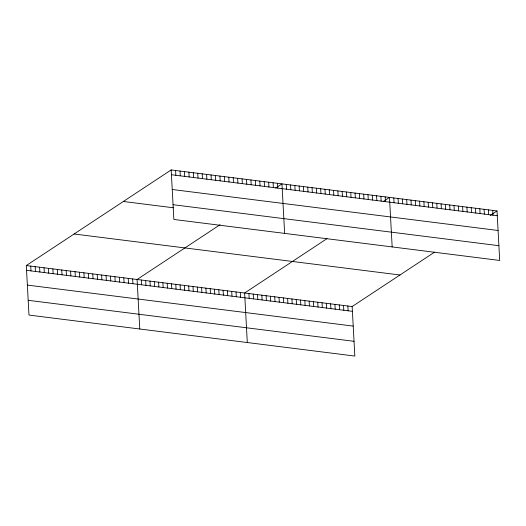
<?xml version="1.0" encoding="UTF-8"?>
<svg xmlns="http://www.w3.org/2000/svg" width="526" height="526" viewBox="0 0 526 526"><rect width="100%" height="100%" fill="white"/><g stroke="black" fill="none" stroke-linecap="round" stroke-linejoin="round"><path stroke-width="0.79" d="M434.555 252.158L352.15 306.546L354.833 356.063L28.983 315.067L26.3 265.545L171.167 169.937L497.017 210.933L499.7 260.455L173.85 219.454L171.167 169.937M220.078 224.714L137.089 279.484L139.771 329.006M275.696 188.006L281.956 183.876L284.638 233.399M327.021 238.626L244.623 293.015L247.305 342.538M383.224 201.537L389.483 197.401L392.166 246.924M490.186 215.443L497.017 210.933M171.423 174.731L497.28 215.726M172.226 189.491L498.076 230.487M173.047 204.699L498.898 245.695M123.36 201.484L173.587 207.803M74.107 233.991L399.957 274.993M26.3 265.545L352.15 306.546M26.556 270.338L352.413 311.339M27.359 285.099L353.209 326.1M28.18 300.307L354.037 341.308M492.717 210.393L492.974 215.187M488.417 209.848L488.674 214.647M484.117 209.309L484.374 214.102M479.811 208.769L480.074 213.563M475.511 208.224L475.774 213.023M471.211 207.685L471.467 212.478M466.91 207.145L467.167 211.939M462.61 206.606L462.867 211.399M458.304 206.06L458.567 210.86M454.004 205.521L454.267 210.315M449.704 204.982L449.967 209.775M445.404 204.436L445.66 209.236M441.104 203.897L441.36 208.69M436.804 203.358L437.06 208.151M432.497 202.812L432.76 207.612M428.197 202.273L428.46 207.066M423.897 201.734L424.153 206.527M419.597 201.188L419.853 205.988M415.297 200.649L415.553 205.442M410.99 200.11L411.253 204.903M406.69 199.571L406.953 204.364M402.39 199.025L402.653 203.825M398.09 198.486L398.346 203.279M393.79 197.947L394.046 202.74M385.183 196.862L385.446 201.655M380.883 196.323L381.146 201.116M376.583 195.777L376.84 200.577M372.283 195.238L372.539 200.031M367.983 194.699L368.239 199.492M363.676 194.153L363.939 198.953M359.376 193.614L359.639 198.407M355.076 193.075L355.339 197.868M350.776 192.536L351.033 197.329M346.476 191.99L346.733 196.79M342.17 191.451L342.433 196.244M347.85 306L348.113 310.794M337.87 190.912L338.133 195.705M343.55 305.461L343.813 310.255M333.569 190.366L333.832 195.166M339.25 304.922L339.507 309.715M329.269 189.827L329.526 194.62M334.95 304.376L335.207 309.176M324.969 189.288L325.226 194.081M330.644 303.837L330.907 308.63M320.669 188.742L320.926 193.542M326.344 303.298L326.607 308.091M316.363 188.203L316.626 192.996M322.043 302.752L322.306 307.552M312.063 187.664L312.326 192.457M317.743 302.213L318 307.006M307.763 187.125L308.019 191.918M313.443 301.674L313.7 306.467M303.463 186.579L303.719 191.372M309.143 301.128L309.4 305.928M299.162 186.04L299.419 190.833M304.837 300.589L305.1 305.382M294.856 185.5L295.119 190.294M300.537 300.05L300.8 304.843M290.556 184.955L290.819 189.755M296.237 299.511L296.5 304.304M286.256 184.416L286.519 189.209M291.937 298.965L292.193 303.765M287.637 298.426L287.893 303.219M277.524 183.318L277.781 188.111M283.33 297.887L283.593 302.68M273.093 182.759L273.349 187.552M279.03 297.341L279.293 302.141M268.661 182.2L268.917 187M274.73 296.802L274.993 301.595M264.23 181.641L264.486 186.441M270.43 296.263L270.686 301.056M266.13 295.717L266.386 300.517M259.798 181.089L260.054 185.882M261.83 295.178L262.086 299.971M255.366 180.53L255.623 185.323M257.523 294.639L257.786 299.432M250.935 179.971L251.191 184.764M253.223 294.093L253.486 298.893M246.503 179.412L246.76 184.212M248.923 293.554L249.179 298.347M242.072 178.853L242.328 183.653M237.64 178.301L237.897 183.094M240.323 292.476L240.579 297.269M233.209 177.742L233.465 182.535M236.016 291.93L236.279 296.73M228.777 177.183L229.034 181.976M231.716 291.391L231.979 296.184M224.346 176.624L224.602 181.424M227.416 290.852L227.679 295.645M219.914 176.065L220.17 180.865M223.116 290.306L223.372 295.106M215.482 175.513L215.739 180.306M218.816 289.767L219.072 294.56M211.051 174.954L211.307 179.747M214.516 289.228L214.772 294.021M206.619 174.395L206.876 179.188M210.209 288.682L210.472 293.482M202.188 173.836L202.444 178.636M205.909 288.143L206.172 292.936M197.756 173.278L198.013 178.077M201.609 287.604L201.866 292.397M193.325 172.725L193.581 177.518M197.309 287.058L197.566 291.858M188.893 172.166L189.15 176.96M193.009 286.519L193.266 291.312M184.462 171.607L184.718 176.401M188.702 285.98L188.965 290.773M180.03 171.049L180.286 175.848M184.402 285.44L184.665 290.234M175.599 170.49L175.855 175.29M180.102 284.895L180.365 289.695M175.802 284.356L176.059 289.149M171.502 283.816L171.759 288.61M167.196 283.271L167.459 288.07M162.896 282.732L163.159 287.525M158.596 282.192L158.859 286.986M154.296 281.647L154.552 286.446M149.995 281.108L150.252 285.901M145.695 280.568L145.952 285.362M141.389 280.023L141.652 284.822M132.657 278.925L132.92 283.724M128.226 278.372L128.489 283.166M123.794 277.813L124.057 282.607M119.363 277.255L119.626 282.048M114.931 276.696L115.194 281.489M110.499 276.137L110.762 280.937M106.068 275.585L106.331 280.378M101.636 275.026L101.899 279.819M97.205 274.467L97.468 279.26M92.773 273.908L93.036 278.701M88.342 273.349L88.605 278.149M83.91 272.797L84.173 277.59M79.479 272.238L79.742 277.031M75.047 271.679L75.31 276.472M70.615 271.12L70.878 275.913M66.184 270.561L66.447 275.361M61.752 270.009L62.015 274.802M57.321 269.45L57.584 274.243M52.889 268.891L53.152 273.684M48.458 268.332L48.721 273.125M44.026 267.773L44.289 272.573M39.595 267.221L39.858 272.014M35.163 266.662L35.426 271.455M30.732 266.103L30.995 270.897"/></g></svg>
